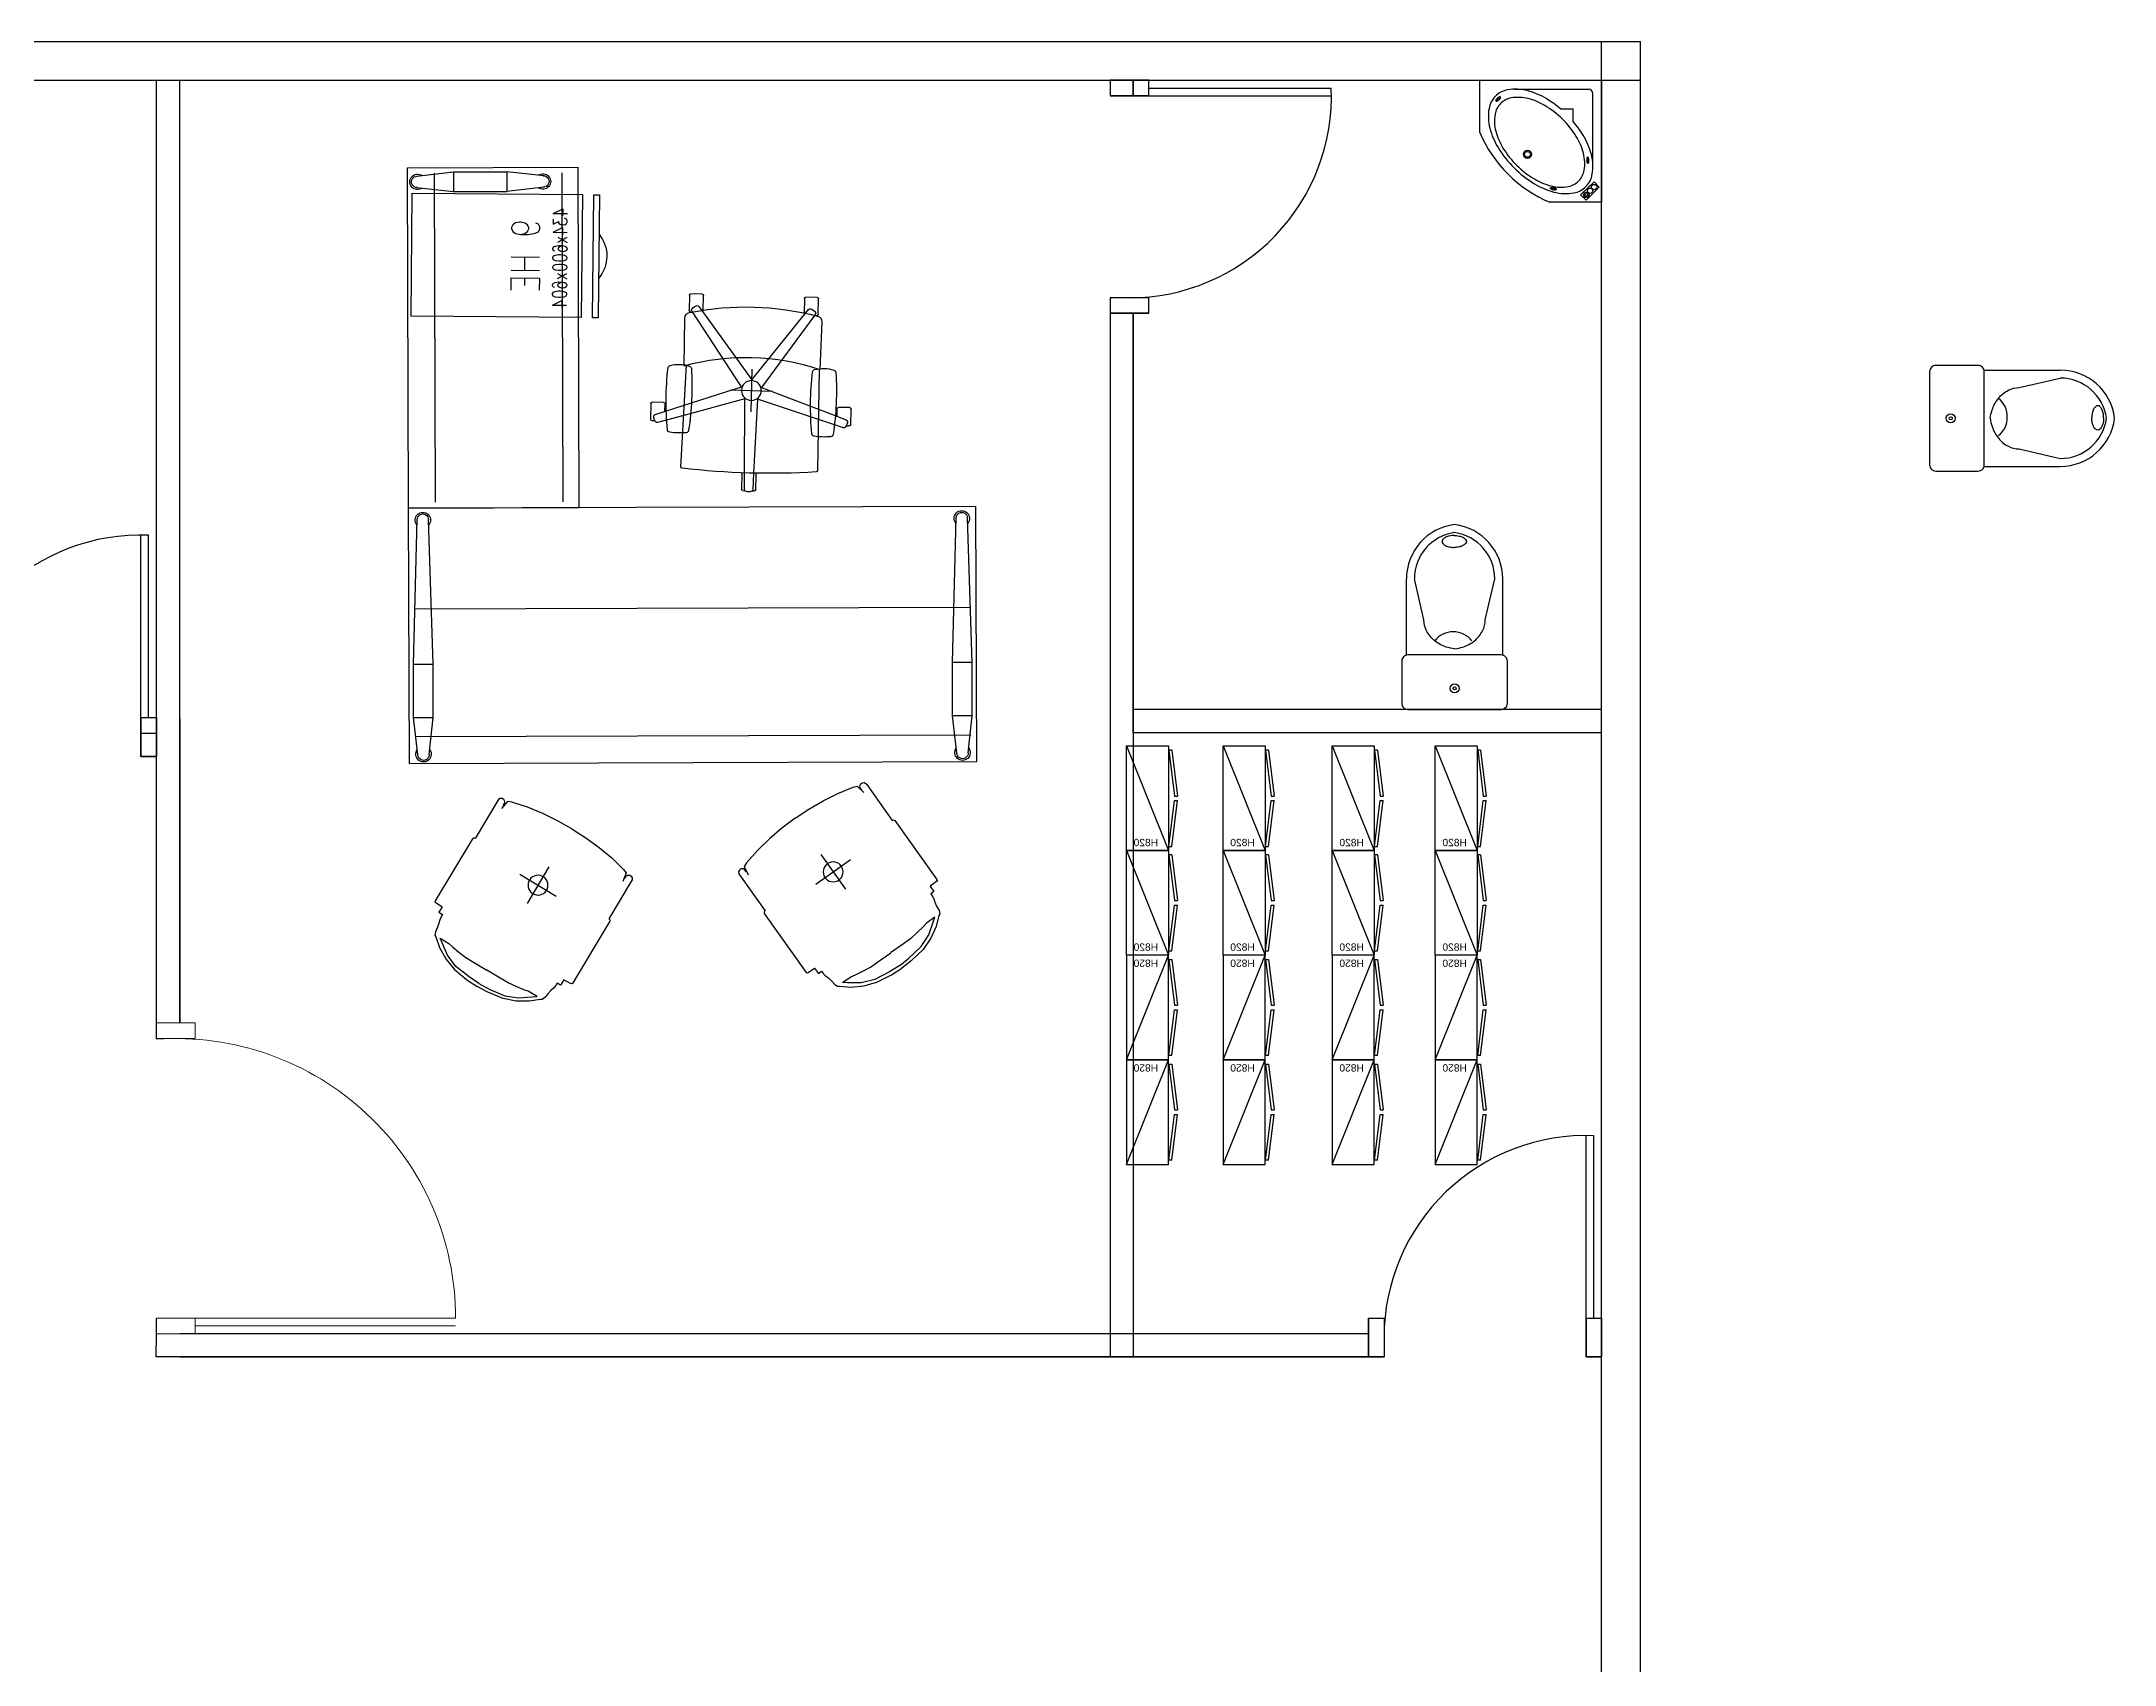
# Model space of a CAD drawing. Header units: inches. Extents: x 35258 to 134537, y 25067 to 83300.
# Drawn here: x 68083.5 to 68350.3, y 39313.7 to 39522.6 of the extents above; entities that cross this region are included whole.
import ezdxf

# ---------------------------------------------------------------- set-up
doc = ezdxf.new("R2010")
doc.units = ezdxf.units.IN
doc.header["$LTSCALE"] = 5
doc.header["$MEASUREMENT"] = 0
for name, color, linetype in [('2D', 34, 'Continuous'), ('belkuni', 7, 'Continuous'), ('door', 60, 'Continuous'), ('Furniture_1', 34, 'Continuous'), ('SANTEH', 7, 'Continuous')]:
    doc.layers.add(name, color=color, linetype=linetype)
doc.layers.add('G-FIX', color=4, linetype='Continuous', lineweight=9)
doc.styles.get("Standard").update_dxf_attribs({"font": 'arial.ttf'})

# ---------------------------------------------------------------- blocks, each defined once
blk = doc.blocks.new('op_up_visitor_2D')
at = {"linetype": 'Continuous'}
for p, q in [((-215.113, 341.4208), (-184.421, 367.0208)), ((-145.919, 376.2528), (-184.83, 348.2308)), ((-184.421, 367.0208), (-145.203, 390.3448)), ((-100.365, 394.7748), (-145.919, 376.2528)), ((-145.203, 390.3448), (-100.3, 406.2738)), ((-41.52, 402.4448), (-100.365, 394.7748)), ((-100.3, 406.2738), (-42.95, 415.0388)), ((-42.95, 415.0388), (0.25, 417.3138)), ((-0.02, 405.0768), (-41.52, 402.4448)), ((-0.02, 405.0768), (41.53, 402.4448)), ((42.96, 415.0388), (0.25, 417.3138)), ((41.53, 402.4448), (100.37, 394.7748)), ((100.31, 406.2738), (42.96, 415.0388)), ((145.21, 390.3448), (100.31, 406.2738)), ((100.37, 394.7748), (145.93, 376.2528)), ((184.43, 367.0208), (145.21, 390.3448)), ((145.93, 376.2528), (184.84, 348.2308)), ((215.12, 341.4208), (184.43, 367.0208)), ((-234.147, 283.2668), (-230.032, 294.9638)), ((-230.032, 294.9638), (-227.618, 309.5638)), ((-227.618, 309.5638), (-225.344, 327.1988)), ((-225.344, 327.1988), (-220.797, 338.0078)), ((-220.797, 338.0078), (-215.113, 341.4208)), ((-184.83, 348.2308), (-199.164, 337.6608)), ((184.84, 348.2308), (199.17, 337.6608)), ((220.81, 338.0078), (215.12, 341.4208)), ((225.35, 327.1988), (220.81, 338.0078)), ((227.63, 309.5638), (225.35, 327.1988)), ((230.04, 294.9638), (227.63, 309.5638)), ((234.16, 283.2668), (230.04, 294.9638)), ((-282.84, 233.992), (-281.128, 237.276)), ((-282.574, -21.443), (-282.84, 233.992)), ((-281.128, 237.276), (-277.419, 238.418)), ((-277.419, 238.418), (-250.029, 238.846)), ((-250.029, 238.846), (-249.948, 261.8508)), ((-249.948, 261.8508), (-235.793, 262.0158)), ((-235.793, 271.4058), (-234.147, 283.2668)), ((-235.793, 262.0158), (-235.793, 271.4058)), ((235.8, 271.4058), (234.16, 283.2668)), ((235.8, 262.0158), (235.8, 271.4058)), ((249.96, 261.8508), (235.8, 262.0158)), ((250.04, 238.846), (249.96, 261.8508)), ((277.43, 238.418), (250.04, 238.846)), ((281.14, 237.276), (277.43, 238.418)), ((282.85, 233.992), (281.14, 237.276)), ((282.58, -21.443), (282.85, 233.992)), ((0, -75), (0, 75)), ((-74.995, 0), (75, 0)), ((-281.696, -24.079), (-282.574, -21.443)), ((-279.648, -25.982), (-281.696, -24.079)), ((-277.307, -26.715), (-279.648, -25.982)), ((-274.82, -26.861), (-277.307, -26.715)), ((-275.104, -182.967), (-274.82, -26.861)), ((274.83, -26.861), (277.32, -26.715)), ((275.11, -182.967), (274.83, -26.861)), ((277.32, -26.715), (279.66, -25.982)), ((279.66, -25.982), (281.71, -24.079)), ((281.71, -24.079), (282.58, -21.443)), ((-274.706, -186.751), (-275.104, -182.967)), ((-271.722, -193.323), (-274.706, -186.751)), ((-265.355, -196.509), (-271.722, -193.323)), ((-258.988, -196.708), (-265.355, -196.509)), ((-252.621, -192.925), (-258.988, -196.708)), ((-249.636, -186.154), (-252.621, -192.925)), ((-249.995, -177.913), (-249.636, -186.154)), ((250, -177.913), (249.65, -186.154)), ((249.65, -186.154), (252.63, -192.925)), ((252.63, -192.925), (259, -196.708)), ((259, -196.708), (265.36, -196.509)), ((265.36, -196.509), (271.73, -193.323)), ((271.73, -193.323), (274.72, -186.751)), ((274.72, -186.751), (275.11, -182.967))]:
    blk.add_line(p, q, dxfattribs=at)
for points in [[(-199.164, 337.6608), (-163.101, 338.1348), (-146.493, 341.9348), (-118.022, 346.2088), (-87.178, 349.5338), (-55.21, 350.0218), (0.1, 350.0218)], [(199.17, 337.6608), (163.11, 338.1348), (146.5, 341.9348), (118.03, 346.2088), (87.19, 349.5338), (55.22, 350.0218), (-0.09, 350.0218)], [(0, -231.967), (-58.1, -230.216), (-115.969, -224.974), (-173.346, -216.26), (-229.995, -202.838), (-244.137, -197.4), (-249.995, -165.372)], [(0, -231.967), (58.11, -230.216), (115.98, -224.974), (173.36, -216.26), (230, -202.838), (244.15, -197.4), (250, -165.372)]]:
    blk.add_lwpolyline(points)
blk.add_circle((0, 0), 35, dxfattribs=at)
blk = doc.blocks.new('2Dcn-103')
at = {"layer": '2D'}
for p, q in [((1015.8551, 1179.2803), (1015.8551, 1179.3348)), ((1015.8601, 1179.3398), (1015.9001, 1179.3398)), ((1015.8649, 1179.2753), (1015.8601, 1179.2753)), ((1015.8655, 1179.279), (1015.8677, 1179.2759)), ((1015.8677, 1179.2759), (1016.0475, 1179.0164)), ((1015.8999, 1179.2825), (1015.8894, 1179.2963)), ((1016.0829, 1179.0422), (1015.8999, 1179.2825)), ((1015.9051, 1179.3348), (1015.9051, 1179.2834)), ((1016.2658, 1179.2825), (1016.0829, 1179.0422)), ((1016.1183, 1179.0164), (1016.2981, 1179.2759)), ((1016.2606, 1179.2834), (1016.2606, 1179.3348)), ((1016.2656, 1179.3398), (1016.3056, 1179.3398)), ((1016.2763, 1179.2963), (1016.2658, 1179.2825)), ((1016.2981, 1179.2759), (1016.3002, 1179.279)), ((1016.3056, 1179.2753), (1016.3008, 1179.2753)), ((1016.3106, 1179.3348), (1016.3106, 1179.2803)), ((1015.8414, 1179.2537), (1015.8435, 1179.0858)), ((1016.3223, 1179.0858), (1016.3243, 1179.2537)), ((1015.8464, 1179.0866), (1015.8417, 1178.7294)), ((1016.3241, 1178.7294), (1016.3138, 1179.0883)), ((1016.0475, 1179.0164), (1015.8445, 1178.9455)), ((1016.3178, 1178.9466), (1016.1183, 1179.0164)), ((1015.7297, 1178.8946), (1015.7297, 1178.9491)), ((1015.7347, 1178.9541), (1015.7747, 1178.9541)), ((1015.8445, 1178.9455), (1015.7459, 1178.911)), ((1015.755, 1178.8829), (1015.844, 1178.9097)), ((1015.7797, 1178.9491), (1015.7797, 1178.9228)), ((1015.844, 1178.9097), (1016.061, 1178.9748)), ((1016.061, 1178.9748), (1016.0668, 1178.7139)), ((1016.0989, 1178.7139), (1016.1047, 1178.9748)), ((1016.1047, 1178.9748), (1016.3189, 1178.9105)), ((1016.4198, 1178.911), (1016.3178, 1178.9466)), ((1016.3189, 1178.9105), (1016.4107, 1178.8829)), ((1016.386, 1178.9228), (1016.386, 1178.9491)), ((1016.391, 1178.9541), (1016.431, 1178.9541)), ((1016.436, 1178.9491), (1016.436, 1178.8946)), ((1015.7449, 1178.8896), (1015.7347, 1178.8896)), ((1016.431, 1178.8896), (1016.4209, 1178.8896)), ((1016.0579, 1178.6562), (1016.0579, 1178.7107)), ((1016.0668, 1178.7139), (1016.0681, 1178.6555)), ((1016.0976, 1178.6555), (1016.0989, 1178.7139)), ((1016.1079, 1178.7107), (1016.1079, 1178.6562)), ((1016.0698, 1178.6512), (1016.0629, 1178.6512)), ((1016.1029, 1178.6512), (1016.0959, 1178.6512))]:
    blk.add_line(p, q, dxfattribs=at)
at = {"layer": '2D', "linetype": 'Continuous'}
for p, q in [((1016.0829, 1179.0799), (1016.0829, 1178.9299)), ((1016.1579, 1179.0049), (1016.0079, 1179.0049))]:
    blk.add_line(p, q, dxfattribs=at)
blk.add_circle((1016.0829, 1179.0049), 0.035, dxfattribs=at)
at = {"layer": '2D'}
for centre, radius, start, end in [((1015.8614, 1179.254), 0.02, 103.12207, 180.70895), ((1015.8601, 1179.3348), 0.005, 90, 180), ((1015.8601, 1179.2803), 0.005, 180, 270), ((1016.0829, 1178.3039), 0.9956, 76.87793, 103.12207), ((1015.8709, 1179.2827), 0.00651, 150.55842, 214.72017), ((1015.8881, 1179.273), 0.0263, 101.44158, 150.55842), ((1015.8842, 1179.2924), 0.00651, 37.27983, 101.44158), ((1015.9001, 1179.3348), 0.005, 0, 90), ((1016.2656, 1179.3348), 0.005, 90, 180), ((1016.2815, 1179.2924), 0.00651, 78.55842, 142.72017), ((1016.2776, 1179.273), 0.0263, 29.44158, 78.55842), ((1016.2949, 1179.2827), 0.00651, 325.27983, 29.44158), ((1016.3056, 1179.3348), 0.005, 0, 90), ((1016.3056, 1179.2803), 0.005, 270, 0), ((1016.3043, 1179.254), 0.02, 359.29105, 76.87793), ((1016.8309, 1178.9851), 1.048, 175.00753, 186.94444), ((1015.7968, 1179.0754), 0.01, 105.53192, 175.00753), ((1015.8281, 1178.9629), 0.1268, 74.45897, 105.53192), ((1016.0829, 1178.3039), 0.8177, 72.97602, 107.02398), ((1015.8594, 1179.0754), 0.01, 4.99247, 74.46808), ((1014.8253, 1178.9851), 1.048, 353.05556, 4.99247), ((1017.3404, 1178.9851), 1.048, 175.00753, 186.94444), ((1016.3063, 1179.0754), 0.01, 105.53192, 175.00753), ((1016.3376, 1178.9629), 0.1268, 74.46808, 105.54103), ((1016.3689, 1179.0754), 0.01, 4.99247, 74.46808), ((1015.3348, 1178.9851), 1.048, 353.05556, 4.99247), ((1015.7347, 1178.9491), 0.005, 90, 180), ((1015.7678, 1178.9026), 0.0263, 173.44158, 222.55842), ((1015.7481, 1178.9048), 0.00651, 109.27983, 173.44158), ((1015.7747, 1178.9491), 0.005, 0, 90), ((1016.391, 1178.9491), 0.005, 90, 180), ((1016.398, 1178.9026), 0.0263, 317.44158, 6.55842), ((1016.4176, 1178.9048), 0.00651, 6.55842, 70.72017), ((1016.431, 1178.9491), 0.005, 0, 90), ((1015.7347, 1178.8946), 0.005, 180, 270), ((1015.7532, 1178.8892), 0.00651, 222.55842, 286.72017), ((1015.8005, 1178.8596), 0.01, 186.94444, 263.75388), ((1015.8281, 1179.1119), 0.2638, 263.75388, 276.25013), ((1015.8557, 1178.8596), 0.01, 276.24612, 353.05556), ((1016.31, 1178.8596), 0.01, 186.94444, 263.75388), ((1016.3376, 1179.1119), 0.2638, 263.74987, 276.24612), ((1016.3653, 1178.8596), 0.01, 276.24612, 353.05556), ((1016.4125, 1178.8892), 0.00651, 253.27983, 317.44158), ((1016.431, 1178.8946), 0.005, 270, 0), ((1015.8467, 1178.7293), 0.005, 179.24291, 264.89396), ((1016.0829, 1181.3728), 2.659, 264.89396, 275.10604), ((1016.0629, 1178.7107), 0.005, 139.81244, 180), ((1016.1029, 1178.7107), 0.005, 0, 40.18756), ((1016.3191, 1178.7293), 0.005, 275.10604, 0.75709), ((1016.0629, 1178.6562), 0.005, 180, 270), ((1016.0746, 1178.6556), 0.00651, 181.27983, 245.44158), ((1016.0829, 1178.6736), 0.0263, 245.44158, 294.55842), ((1016.0911, 1178.6556), 0.00651, 294.55842, 358.72017), ((1016.1029, 1178.6562), 0.005, 270, 0)]:
    blk.add_arc(centre, radius, start, end, dxfattribs=at)
blk = doc.blocks.new('2000_900_SI_amb_2D')
at = {"linetype": 'Continuous'}
for p, q in [((0, 0), (1999.997, 0)), ((0, 0), (0, -900.003)), ((1999.997, 0), (1999.997, -900.003)), ((29.922, -30.859), (15.152, -162.014)), ((69.8895, -30.859), (84.6605, -162.014)), ((1930.107, -30.859), (1915.337, -162.014)), ((1970.077, -30.859), (1984.847, -162.014)), ((20, -95.1), (1979.997, -95.1)), ((15.152, -162.014), (84.6605, -162.014)), ((15.152, -162.014), (15.152, -349.834)), ((84.6605, -162.014), (84.6605, -349.834)), ((1984.847, -162.014), (1915.337, -162.014)), ((1915.337, -162.014), (1915.337, -349.834)), ((1984.847, -162.014), (1984.847, -349.834)), ((15.152, -349.834), (30.1, -859.513)), ((15.152, -349.834), (84.6605, -349.834)), ((84.6605, -349.834), (69.7125, -859.513)), ((1915.337, -349.834), (1930.287, -859.513)), ((1984.847, -349.834), (1915.337, -349.834)), ((1984.847, -349.834), (1969.897, -859.513)), ((20, -545.1), (1979.997, -545.1)), ((1999.997, -900.003), (0, -900.003))]:
    blk.add_line(p, q, dxfattribs=at)
for centre, radius, start, end in [((49.9925, -31.987), 27.202, 323.4374, 216.03), ((49.9065, -30.496), 19.987, 358.96075, 181.039), ((1950.007, -31.987), 27.202, 323.9696, 216.563), ((1950.097, -30.496), 19.987, 358.96075, 181.039), ((49.9925, -857.823), 27.202, 139.72, 40.8161), ((49.9065, -859.313), 19.987, 178.961, 1.03929), ((1950.007, -857.823), 27.202, 139.184, 40.2801), ((1950.097, -859.313), 19.987, 178.961, 1.03927)]:
    blk.add_arc(centre, radius, start, end, dxfattribs=at)
blk = doc.blocks.new('1200x600_SI_amb_2D')
at = {"linetype": 'Continuous'}
for p, q in [((-1200, 0), (-1200, -600)), ((0, 0), (-1200, 0)), ((0, 0), (0, -600)), ((-1170.078, -30.859), (-1184.848, -162.014)), ((-1130.111, -30.859), (-1115.34, -162.014)), ((-20, -95.1), (-1180, -95.1)), ((-1184.848, -162.014), (-1184.848, -349.834)), ((-1184.848, -162.014), (-1115.34, -162.014)), ((-1115.34, -162.014), (-1115.34, -349.834)), ((-1170.078, -480.99), (-1184.848, -349.834)), ((-1184.848, -349.834), (-1115.34, -349.834)), ((-1130.111, -480.99), (-1115.34, -349.834)), ((-20, -545.1), (-1180, -545.1)), ((-1200, -600), (0, -600))]:
    blk.add_line(p, q, dxfattribs=at)
for centre, radius, start, end in [((-1150.008, -34.785), 27.202, 323.4374, 216.03), ((-1150.094, -33.294), 19.987, 358.96075, 181.039), ((-1150.008, -477.064), 27.202, 143.97, 36.5626), ((-1150.094, -478.554), 19.987, 178.961, 1.03929)]:
    blk.add_arc(centre, radius, start, end, dxfattribs=at)
blk = doc.blocks.new('9HE_600_36_amb_2D')
at = {"linetype": 'Continuous'}
for p, q in [((0, 0), (0, -600.0003)), ((434, 0), (0, 0)), ((434, -600.0003), (434, 0)), ((0, -600.0003), (434, -600.0003)), ((0, -640.0003), (0, -660.0003)), ((434, -640.0003), (0, -640.0003)), ((434, -660.0003), (434, -640.0003)), ((0, -660.0003), (434, -660.0003))]:
    blk.add_line(p, q, dxfattribs=at)
for points in [[(142.184, -384.1363), (138.85, -398.4223), (132.184, -407.9463), (122.184, -412.7073), (118.85, -412.7073), (108.85, -407.9463), (102.184, -398.4223), (98.85, -384.1363), (98.85, -379.3743), (102.184, -365.0883), (108.85, -355.5653), (118.85, -350.8033), (122.184, -350.8033), (132.184, -355.5653), (138.85, -365.0883), (142.184, -384.1363), (142.184, -407.9463), (138.85, -431.7553), (132.184, -446.0413), (122.184, -450.8033), (115.517, -450.8033), (105.517, -446.0413), (102.184, -436.5173)], [(222.184, -350.8033), (222.184, -450.8033)], [(268.85, -350.8033), (268.85, -450.8033)], [(295.517, -350.8033), (295.517, -450.8033)], [(295.517, -350.8033), (338.85, -350.8033)], [(222.184, -398.4223), (268.85, -398.4223)], [(295.517, -398.4223), (322.184, -398.4223)], [(67.255, -497.6513), (50.588, -530.9843), (75.588, -530.9843)], [(67.255, -497.6513), (67.255, -547.6513)], [(87.255, -497.6513), (105.588, -497.6513), (95.588, -516.6983), (100.588, -516.6983), (103.922, -519.0793), (105.588, -521.4603), (107.255, -528.6033), (107.255, -533.3653), (105.588, -540.5083), (102.255, -545.2703), (97.255, -547.6513), (92.255, -547.6513), (87.255, -545.2703), (85.588, -542.8893), (83.922, -538.1273)], [(133.922, -497.6513), (117.255, -530.9843), (142.255, -530.9843)], [(133.922, -497.6513), (133.922, -547.6513)], [(200.588, -504.7943), (198.922, -500.0323), (193.922, -497.6513), (190.588, -497.6513), (185.588, -500.0323), (182.255, -507.1743), (180.588, -519.0793), (180.588, -530.9843), (182.255, -540.5083), (185.588, -545.2703), (190.588, -547.6513), (192.255, -547.6513), (197.255, -545.2703), (200.588, -540.5083), (202.255, -533.3653), (202.255, -530.9843), (200.588, -523.8413), (197.255, -519.0793), (192.255, -516.6983), (190.588, -516.6983), (185.588, -519.0793), (182.255, -523.8413), (180.588, -530.9843)], [(222.255, -497.6513), (217.255, -500.0323), (213.922, -507.1743), (212.255, -519.0793), (212.255, -526.2223), (213.922, -538.1273), (217.255, -545.2703), (222.255, -547.6513), (225.588, -547.6513), (230.588, -545.2703), (233.922, -538.1273), (235.588, -526.2223), (235.588, -519.0793), (233.922, -507.1743), (230.588, -500.0323), (225.588, -497.6513), (222.255, -497.6513)], [(255.588, -497.6513), (250.588, -500.0323), (247.255, -507.1743), (245.588, -519.0793), (245.588, -526.2223), (247.255, -538.1273), (250.588, -545.2703), (255.588, -547.6513), (258.922, -547.6513), (263.922, -545.2703), (267.255, -538.1273), (268.922, -526.2223), (268.922, -519.0793), (267.255, -507.1743), (263.922, -500.0323), (258.922, -497.6513), (255.588, -497.6513)], [(295.517, -450.8033), (338.85, -450.8033)], [(328.922, -504.7943), (327.255, -500.0323), (322.255, -497.6513), (318.922, -497.6513), (313.922, -500.0323), (310.588, -507.1743), (308.922, -519.0793), (308.922, -530.9843), (310.588, -540.5083), (313.922, -545.2703), (318.922, -547.6513), (320.588, -547.6513), (325.588, -545.2703), (328.922, -540.5083), (330.588, -533.3653), (330.588, -530.9843), (328.922, -523.8413), (325.588, -519.0793), (320.588, -516.6983), (318.922, -516.6983), (313.922, -519.0793), (310.588, -523.8413), (308.922, -530.9843)], [(350.588, -497.6513), (345.588, -500.0323), (342.255, -507.1743), (340.588, -519.0793), (340.588, -526.2223), (342.255, -538.1273), (345.588, -545.2703), (350.588, -547.6513), (353.922, -547.6513), (358.922, -545.2703), (362.255, -538.1273), (363.922, -526.2223), (363.922, -519.0793), (362.255, -507.1743), (358.922, -500.0323), (353.922, -497.6513), (350.588, -497.6513)], [(390.588, -497.6513), (373.922, -530.9843), (398.922, -530.9843)], [(390.588, -497.6513), (390.588, -547.6513)], [(150.588, -514.3173), (168.922, -547.6513)], [(168.922, -514.3173), (150.588, -547.6513)], [(278.922, -514.3173), (297.255, -547.6513)], [(297.255, -514.3173), (278.922, -547.6513)]]:
    blk.add_lwpolyline(points)
blk.add_arc((217, -566.7463), 121.254, 230.271, 309.7286, dxfattribs=at)
blk = doc.blocks.new('s_93')
for p, q in [((0, -1400), (0, 0)), ((0, 0), (1400, 0)), ((1400, 0), (1400, -592)), ((102, -993), (102, -150)), ((1018, -100), (152, -100)), ((326, -472), (326, -325)), ((472, -325), (326, -325)), ((0, -1400), (592, -1400))]:
    blk.add_line(p, q)
for points in [[(446, -448, 0.060096), (290, -650, 0.07356), (210, -842, 0.106832), (203, -1038, 0.154019), (267, -1159, 0.154019), (390, -1222, 0.106832), (585, -1213, 0.07356), (777, -1131, 0.060096), (976, -973, 0.060096), (1132, -771, 0.07356), (1212, -578, 0.106832), (1219, -383, 0.154019), (1155, -262, 0.154019), (1032, -199, 0.106832), (837, -208, 0.07356), (645, -290, 0.060096)], [(917, -145, 0.028254), (904, -146, 0.038618), (895, -149, 0.079399), (886, -153, 0.251746), (883, -160, 0.251746), (887, -166, 0.079399), (896, -170, 0.038618), (906, -171, 0.028254), (919, -171, 0.028254), (931, -169, 0.038618), (941, -167, 0.079399), (949, -162, 0.251746), (952, -156, 0.251746), (948, -149, 0.079399), (939, -146, 0.038618), (930, -145, 0.028254)], [(917, -150, 0.028254), (905, -151, 0.038618), (897, -153, 0.079399), (889, -157, 0.251746), (888, -160, 0.251746), (890, -162, 0.079399), (897, -165, 0.038618), (906, -166, 0.028254), (918, -166, 0.028254), (930, -164, 0.038618), (939, -162, 0.079399), (946, -158, 0.251746), (947, -156, 0.251746), (946, -154, 0.079399), (938, -151, 0.038618), (929, -150, 0.028254)], [(1257, -557, -0.028254), (1253, -569, -0.038618), (1248, -577, -0.079399), (1242, -585, -0.251746), (1235, -587, -0.251746), (1230, -582, -0.079399), (1228, -572, -0.038618), (1229, -562, -0.028254), (1231, -550, -0.028254), (1235, -538, -0.038618), (1239, -529, -0.079399), (1245, -522, -0.251746), (1253, -520, -0.251746), (1258, -525, -0.079399), (1260, -534, -0.038618), (1259, -544, -0.028254)], [(1252, -555, -0.028254), (1248, -567, -0.038618), (1244, -575, -0.079399), (1239, -581, -0.251746), (1236, -582, -0.251746), (1234, -580, -0.079399), (1233, -572, -0.038618), (1234, -563, -0.028254), (1236, -551, -0.028254), (1240, -540, -0.038618), (1244, -532, -0.079399), (1249, -525, -0.251746), (1251, -525, -0.251746), (1253, -527, -0.079399), (1255, -535, -0.038618), (1254, -543, -0.028254)], [(205, -1194, 0.028254), (213, -1203, 0.038618), (221, -1209, 0.079399), (230, -1214, 0.251746), (237, -1212, 0.251746), (240, -1205, 0.079399), (237, -1196, 0.038618), (232, -1187, 0.028254), (225, -1177, 0.028254), (216, -1168, 0.038618), (209, -1162, 0.079399), (200, -1158, 0.251746), (193, -1159, 0.251746), (190, -1166, 0.079399), (193, -1175, 0.038618), (197, -1184, 0.028254)], [(209, -1191, 0.028254), (217, -1200, 0.038618), (224, -1205, 0.079399), (231, -1209, 0.251746), (234, -1208, 0.251746), (235, -1206, 0.079399), (233, -1198, 0.038618), (228, -1190, 0.028254), (221, -1180, 0.028254), (213, -1171, 0.038618), (206, -1166, 0.079399), (199, -1162, 0.251746), (196, -1163, 0.251746), (195, -1165, 0.079399), (197, -1173, 0.038618), (201, -1181, 0.028254)]]:
    blk.add_lwpolyline(points, format="xyb", close=True)
for points in [[(1005, -1003, 0.059635), (1188, -770, 0.073145), (1282, -547, 0.106765), (1292, -320, 0.154982), (1219, -180, 0.154982), (1078, -107, 0.106765), (852, -117, 0.073145), (629, -212, 0.038861), (472, -325, 0.059635)], [(326, -472, 0.038717), (214, -629, 0.073145), (119, -852, 0.106765), (110, -1078, 0.154982), (183, -1218, 0.154982), (324, -1291, 0.106765), (550, -1281, 0.073145), (773, -1186, 0.059635), (1005, -1003, 0.059635)]]:
    blk.add_lwpolyline(points, format="xyb")
blk.add_lwpolyline([(1375, -178), (1227, -26), (1166, -86), (1314, -240)], close=True)
for centre, radius in [((1225, -85), 31.2), ((1267, -132), 31.2), ((1315, -175), 31.2), ((1315, -175), 16.3), ((850, -850), 47.2), ((850, -850), 33.7)]:
    blk.add_circle(centre, radius)
for centre, radius, start, end in [((152, -150), 50, 90, 180), ((0, 0), 1520, 292.9195, 337.0805)]:
    blk.add_arc(centre, radius, start, end)
blk = doc.blocks.new('A$C051A4A38')
for p, q in [((17.8, 493.5), (17.8, 205.3)), ((382.2, 493.5), (382.2, 205.3)), ((83.8, 360.6), (47.8, 205.3)), ((316.2, 360.6), (352.2, 205.3))]:
    blk.add_line(p, q)
blk.add_lwpolyline([(377, 699.7), (23, 699.7, 0.414214), (0, 676.7), (0, 516.5, 0.414214), (23, 493.5), (377, 493.5, 0.414214), (400, 516.5), (400, 676.7, 0.414214)], format="xyb", close=True)
for points in [[(200, 470.6, 0.046371), (168.6, 463.3, 0.088923), (124.7, 439.5, 0.104957), (93.9, 401.9, 0.120011), (83.8, 360.6, 0.120011)], [(200, 470.6, -0.046371), (231.4, 463.3, -0.088923), (275.3, 439.5, -0.104957), (306.1, 401.9, -0.120011), (316.2, 360.6, -0.120011)], [(201.4, 41.2, -0.049911), (182.8, 43.1, -0.063732), (168.9, 47.8, -0.103622), (158.2, 56.1, -0.177768), (155.4, 63.7, -0.177768), (158.2, 71.3, -0.103622), (168.9, 79.6, -0.063732), (182.8, 84.3, -0.049911), (201.4, 86.2, -0.049911)], [(201.4, 41.2, 0.049911), (220, 43.1, 0.063732), (233.9, 47.8, 0.103622), (244.6, 56.1, 0.177768), (247.4, 63.7, 0.177768), (244.6, 71.3, 0.103622), (233.9, 79.6, 0.063732), (220, 84.3, 0.049911), (201.4, 86.2, 0.049911)]]:
    blk.add_lwpolyline(points, format="xyb")
for radius in [17.2, 5.75]:
    blk.add_circle((200, 620), radius)
for centre, radius, start, end in [((203.5, 493.5), 87.7, 218.01019, 270.90409), ((206.2, 493.5), 87.7, 269.09591, 321.98981), ((224.6, 205.3), 206.8, 180, 263.16375), ((224.6, 205.3), 176.8, 180, 261.99664), ((175.4, 205.3), 176.8, 278.00336, 0), ((175.4, 205.3), 206.8, 276.83625, 0)]:
    blk.add_arc(centre, radius, start, end)
blk = doc.blocks.new('H820_1000_w')
at = {"linetype": 'Continuous'}
for p, q in [((0, 0), (0, -0.4)), ((1, 0), (0, 0)), ((1, -0.4), (1, 0)), ((0, -0.4), (1, -0.4)), ((0.04, -0.432), (0.04, -0.405)), ((0.04, -0.405), (0.479, -0.459)), ((0.04, -0.432), (0.479, -0.487)), ((0.479, -0.459), (0.479, -0.487)), ((0.96, -0.405), (0.521, -0.459)), ((0.96, -0.432), (0.521, -0.487)), ((0.521, -0.459), (0.521, -0.487)), ((0.96, -0.405), (0.96, -0.432))]:
    blk.add_line(p, q, dxfattribs=at)
blk.add_lwpolyline([(0, 0), (1, -0.4)], dxfattribs=at)
at = {"linetype": 'Continuous', "insert": (0.888, -0.302), "char_height": 0.07, "width": 0.23688, "attachment_point": 1, "rotation": 90}
blk.add_mtext('{\\fArial|b0|i0|c0|p34;H820}', dxfattribs=at)

msp = doc.modelspace()

# ---------------------------------------------------------------- linework, layer by layer
for p, q in [((67550.95, 39522.61), (68289.27, 39522.61)), ((68284.27, 39222.62), (68284.27, 39522.61)), ((68289.27, 39222.62), (68289.27, 39522.61)), ((67555.95, 39517.61), (68289.27, 39517.61)), ((68098.29, 39394.17), (68098.29, 39517.61)), ((68101.29, 39396.26), (68101.29, 39517.61)), ((68221.01, 39517.61), (68221.01, 39515.61)), ((68224.01, 39515.61), (68224.01, 39517.61)), ((68224.01, 39517.61), (68224.01, 39515.61)), ((68284.27, 39222.62), (68284.27, 39509.31)), ((68221.01, 39489.61), (68221.01, 39353.27)), ((68224.01, 39489.61), (68224.01, 39489.61)), ((68224.01, 39489.61), (68224.01, 39489.61)), ((68224.01, 39433.62), (68224.01, 39487.61)), ((68224.01, 39487.61), (68224.01, 39353.27)), ((68284.27, 39436.62), (68224.01, 39436.62)), ((68096.29, 39433.57), (68098.29, 39433.57)), ((68101.29, 39435.44), (68101.29, 39396.26)), ((68284.27, 39433.62), (68224.01, 39433.62)), ((68224.01, 39433.62), (68224.01, 39353.27)), ((68096.29, 39430.57), (68098.29, 39430.57)), ((68101.29, 39394.26), (68101.29, 39394.26)), ((68101.29, 39394.26), (68101.29, 39394.26)), ((68098.28, 39353.27), (68098.29, 39356.26)), ((68098.29, 39356.26), (68098.29, 39358.26)), ((68101.29, 39356.27), (68254.27, 39356.27)), ((68101.29, 39356.27), (68101.29, 39356.26)), ((68101.29, 39356.26), (68101.29, 39356.27)), ((68256.27, 39356.27), (68256.27, 39356.27)), ((68101.29, 39353.27), (68098.28, 39353.27)), ((68101.29, 39353.27), (68256.27, 39353.27)), ((68101.29, 39353.27), (68256.27, 39353.27)), ((68256.27, 39353.27), (68101.29, 39353.27)), ((68284.27, 39353.27), (68282.27, 39353.27)), ((68282.27, 39353.27), (68284.27, 39353.27)), ((68282.27, 39353.27), (68284.27, 39353.27))]:
    msp.add_line(p, q)
at = {"layer": 'belkuni'}
for p, q in [((68226.01, 39516.61), (68249.49, 39516.61)), ((68226.01, 39515.61), (68249.51, 39515.61)), ((68096.29, 39435.57), (68096.29, 39459.07)), ((68097.29, 39435.57), (68097.29, 39459.05)), ((68282.27, 39358.27), (68282.27, 39381.77)), ((68283.27, 39358.27), (68283.27, 39381.75))]:
    msp.add_line(p, q, dxfattribs=at)
for centre, start, end in [((68223.51, 39515.61), 270, 2.2042), ((68096.29, 39433.07), 87.7958, 180), ((68282.27, 39355.77), 87.7958, 180)]:
    msp.add_arc(centre, 26, start, end, dxfattribs=at)
at = {"layer": 'door'}
for p, q in [((68226.01, 39515.61), (68221.01, 39515.61)), ((68226.01, 39487.61), (68221.01, 39487.61)), ((68096.29, 39435.57), (68096.29, 39430.57)), ((68254.27, 39358.27), (68254.27, 39353.27)), ((68282.27, 39358.27), (68282.27, 39353.27))]:
    msp.add_line(p, q, dxfattribs=at)
for points in [[(68226.01, 39515.61), (68226.01, 39517.61), (68221.01, 39517.61), (68221.01, 39515.61)], [(68226.01, 39487.61), (68226.01, 39489.61), (68221.01, 39489.61), (68221.01, 39487.61)], [(68096.29, 39435.57), (68098.29, 39435.57), (68098.29, 39430.57), (68096.29, 39430.57)], [(68254.27, 39358.27), (68256.27, 39358.27), (68256.27, 39353.27), (68254.27, 39353.27)], [(68282.27, 39358.27), (68284.27, 39358.27), (68284.27, 39353.27), (68282.27, 39353.27)]]:
    msp.add_lwpolyline(points, close=True, dxfattribs=at)
at = {"layer": 'G-FIX'}
for p, q in [((68098.29, 39394.26), (68103.29, 39394.26)), ((68098.29, 39358.26), (68136.79, 39358.26)), ((68103.29, 39358.26), (68098.29, 39358.26)), ((68103.29, 39357.26), (68136.79, 39357.26))]:
    msp.add_line(p, q, dxfattribs=at)
for points in [[(68098.29, 39394.26), (68098.29, 39396.26), (68103.29, 39396.26), (68103.29, 39394.26)], [(68098.29, 39356.26), (68098.29, 39358.26), (68103.29, 39358.26), (68103.29, 39356.26)]]:
    msp.add_lwpolyline(points, close=True, dxfattribs=at)
msp.add_arc((68100.79, 39358.26), 36, 0, 93.9821, dxfattribs=at)

# ---------------------------------------------------------------- block references
at = {"layer": 'Furniture_1', "color": 18, "linetype": 'Continuous', "true_color": 0x000000}
for name, p, xscale, yscale, zscale, rotation in [('1200x600_SI_amb_2D', (68130.75, 39462.55), -0.03650400000000002, 0.036504, 0.036504, 90.17474113653161), ('9HE_600_36_amb_2D', (68131.21, 39503.09), -0.03650399999999999, 0.036504, 0.036504, 89.49176742058677), ('2Dcn-103', (104052.96, -4577), -36.50399999999321, 36.50399999999917, 36.504, 358.4041269730675), ('2000_900_SI_amb_2D', (68130.85, 39429.68), -0.03650399999999997, 0.036504, 0.036504, 180.172379533853), ('H820_1000_w', (68223.13, 39431.92), -13.46700000000057, 13.46700000000057, 13.46700000000057, 90), ('H820_1000_w', (68235.57, 39431.92), -13.46700000000057, 13.46700000000057, 13.46700000000057, 90), ('H820_1000_w', (68249.61, 39431.92), -13.46700000000057, 13.46700000000057, 13.46700000000057, 90), ('H820_1000_w', (68262.87, 39431.92), -13.46700000000057, 13.46700000000057, 13.46700000000057, 90), ('op_up_visitor_2D', (68185.38, 39415.71), -0.036504, 0.036504, 0.036504, 215.3915797502943), ('op_up_visitor_2D', (68147.4, 39414), -0.03650399999999999, 0.036504, 0.036504, 148.9933745242608), ('H820_1000_w', (68223.13, 39418.46), -13.46700000000057, 13.46700000000057, 13.46700000000057, 90), ('H820_1000_w', (68235.57, 39418.46), -13.46700000000057, 13.46700000000057, 13.46700000000057, 90), ('H820_1000_w', (68249.61, 39418.46), -13.46700000000057, 13.46700000000057, 13.46700000000057, 90), ('H820_1000_w', (68262.87, 39418.46), -13.46700000000057, 13.46700000000057, 13.46700000000057, 90), ('H820_1000_w', (68223.13, 39391.52), 13.46700000000057, 13.46700000000057, 13.46700000000057, 89.99999999999999), ('H820_1000_w', (68235.57, 39391.52), 13.46700000000057, 13.46700000000057, 13.46700000000057, 89.99999999999999), ('H820_1000_w', (68249.61, 39391.52), 13.46700000000057, 13.46700000000057, 13.46700000000057, 89.99999999999999), ('H820_1000_w', (68262.87, 39391.52), 13.46700000000057, 13.46700000000057, 13.46700000000057, 89.99999999999999), ('H820_1000_w', (68223.13, 39378.05), 13.46700000000057, 13.46700000000057, 13.46700000000057, 89.99999999999999), ('H820_1000_w', (68235.57, 39378.05), 13.46700000000057, 13.46700000000057, 13.46700000000057, 89.99999999999999), ('H820_1000_w', (68249.61, 39378.05), 13.46700000000057, 13.46700000000057, 13.46700000000057, 89.99999999999999), ('H820_1000_w', (68262.87, 39378.05), 13.46700000000057, 13.46700000000057, 13.46700000000057, 89.99999999999999)]:
    msp.add_blockref(name, p, dxfattribs=dict(at, xscale=xscale, yscale=yscale, zscale=zscale, rotation=rotation))
at = {"layer": 'SANTEH'}
for name, p, xscale, yscale, zscale, rotation in [('s_93', (68284.27, 39517.61), 0.0112225, 0.0112225, 0.0112225, 270), ('A$C051A4A38', (68350.28, 39467.3), 0.034, 0.034, 0.034, 89.99999999999999), ('A$C051A4A38', (68272.15, 39460.41), 0.034, 0.034, 0.034, 180)]:
    msp.add_blockref(name, p, dxfattribs=dict(at, xscale=xscale, yscale=yscale, zscale=zscale, rotation=rotation))

doc.saveas('drawing.dxf')
